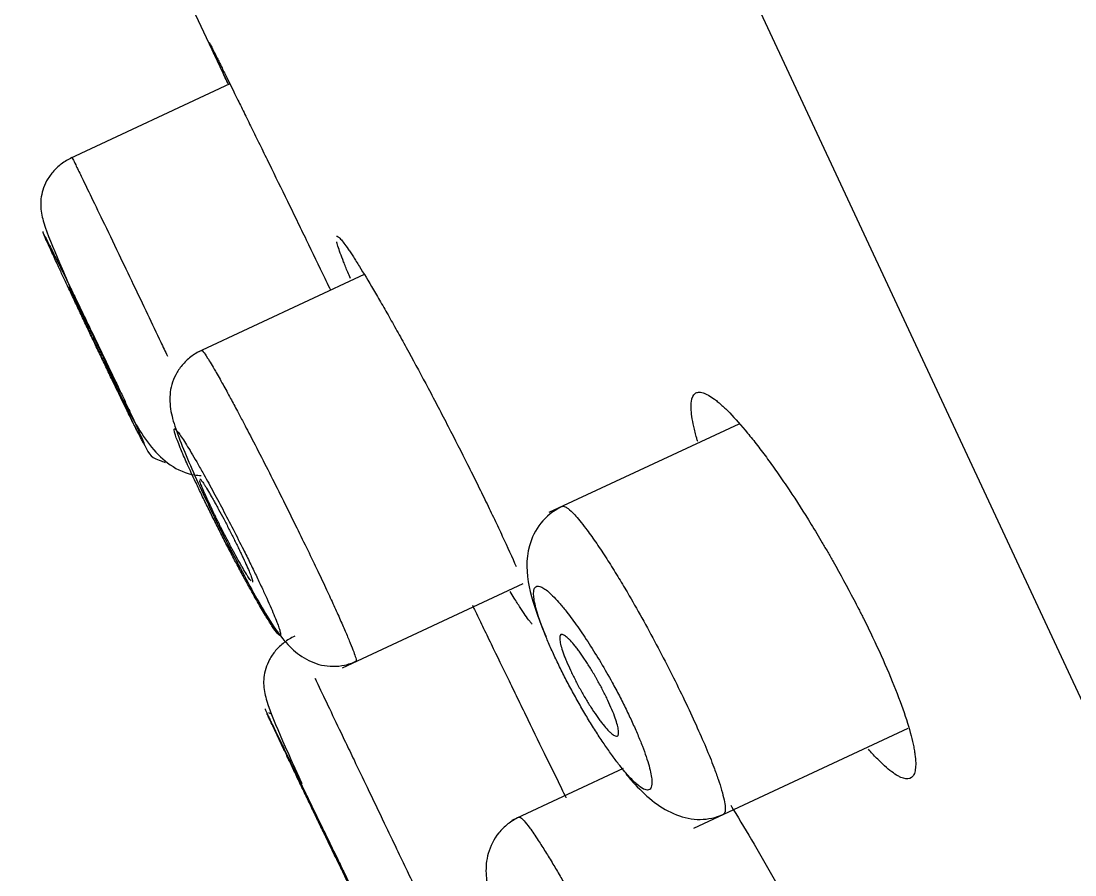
# Model space of a CAD drawing. Header units: millimetres. Extents: x 6110 to 6704, y -2661 to -1821.
# Drawn here: x 6576.689 to 6578.965, y -2173.498 to -2171.653 of the extents above; entities that cross this region are included whole.
import ezdxf

# ---------------------------------------------------------------- set-up
doc = ezdxf.new("R2010")
doc.units = ezdxf.units.MM
doc.header["$LTSCALE"] = 0.1
doc.linetypes.add('HIDDEN2', pattern=[4.7625, 3.175, -1.5875])
doc.layers.add('1', color=4, linetype='HIDDEN2', lineweight=13)
doc.layers.add('DIM', color=3, linetype='Continuous', lineweight=9)

msp = doc.modelspace()

# ---------------------------------------------------------------- hatches: boundary and pattern name
at = {"layer": 'DIM'}
h = msp.add_hatch(dxfattribs=at)
h.set_pattern_fill('ANSI31', color=2)
edge = h.paths.add_edge_path()
edge.add_line((6619.6172, -2595.9805), (6619.6172, -1962.2056))
edge.add_line((6634.6172, -1966.1101), (6619.6172, -1966.1101))
edge.add_line((6634.6172, -2610.9805), (6634.6172, -1966.1101))
edge.add_line((6634.6172, -2610.9805), (6184.4567, -2610.9805))
edge.add_line((6619.6172, -2595.9805), (6184.4567, -2595.9805))
edge.add_line((6184.4567, -2610.9805), (6184.4567, -2595.9805))

# ---------------------------------------------------------------- linework, layer by layer
at = {"layer": '1', "color": 7, "linetype": 'Continuous', "lineweight": -3}
for p, q in [((6571.4142, -2156.8976), (6582.345, -2180.3388)), ((6577.1362, -2171.7903), (6576.8649, -2171.2084)), ((6577.1397, -2171.7889), (6576.7947, -2171.9498)), ((6576.7947, -2171.9498), (6576.7943, -2171.95)), ((6577.4295, -2172.2006), (6577.0689, -2172.3687)), ((6578.2389, -2172.5235), (6577.8281, -2172.715)), ((6577.3825, -2173.0501), (6577.773, -2172.8679)), ((6577.2291, -2173.1502), (6577.2234, -2173.1472)), ((6578.1416, -2173.3964), (6578.6045, -2173.1805)), ((6577.9893, -2173.2677), (6577.7485, -2173.38))]:
    msp.add_line(p, q, dxfattribs=at)
for points, knots in [([(6577.0948, -2171.6995), (6577.0949, -2171.6995), (6577.0953, -2171.7001), (6577.0963, -2171.7021), (6577.0968, -2171.7029), (6577.0979, -2171.705), (6577.0985, -2171.7062), (6577.1019, -2171.7129), (6577.1059, -2171.7209), (6577.1126, -2171.7342), (6577.114, -2171.737), (6577.117, -2171.743), (6577.1185, -2171.7461), (6577.1234, -2171.756), (6577.127, -2171.7632), (6577.1384, -2171.7863), (6577.1471, -2171.8039), (6577.1593, -2171.8287), (6577.1618, -2171.8338), (6577.1669, -2171.8441), (6577.1695, -2171.8494), (6577.1774, -2171.8656), (6577.1884, -2171.8879), (6577.2001, -2171.9117), (6577.2092, -2171.9302), (6577.2122, -2171.9365), (6577.2185, -2171.9492), (6577.2216, -2171.9556), (6577.2374, -2171.988), (6577.2504, -2172.0146), (6577.2704, -2172.0556), (6577.2772, -2172.0694), (6577.2908, -2172.0975), (6577.2976, -2172.1115), (6577.3179, -2172.1534), (6577.3313, -2172.1811), (6577.3479, -2172.2155), (6577.3512, -2172.2224), (6577.3554, -2172.2311), (6577.3563, -2172.2329), (6577.3572, -2172.2347)], [0, 0, 0, 0, 0.052803, 0.052803, 0.079661, 0.079661, 0.10652, 0.10652, 0.213955, 0.213955, 0.240813, 0.240813, 0.267672, 0.267672, 0.321389, 0.321389, 0.428824, 0.428824, 0.455682, 0.455682, 0.482541, 0.482541, 0.536258, 0.589976, 0.589976, 0.616834, 0.616834, 0.643693, 0.643693, 0.751128, 0.751128, 0.804845, 0.804845, 0.858562, 0.858562, 0.965997, 0.965997, 0.992855, 0.992855, 1, 1, 1, 1]), ([(6577.1346, -2171.7865), (6577.1324, -2171.7817), (6577.1302, -2171.777), (6577.1263, -2171.7686), (6577.1245, -2171.7648), (6577.1211, -2171.7575), (6577.1195, -2171.754), (6577.1149, -2171.744), (6577.1093, -2171.732), (6577.1049, -2171.7225), (6577.1021, -2171.7163), (6577.1013, -2171.7144), (6577.1, -2171.7116), (6577.0995, -2171.7106), (6577.0991, -2171.7097)], [0, 0, 0, 0, 0.130457, 0.130457, 0.24469, 0.24469, 0.358923, 0.358923, 0.58739, 0.815856, 0.815856, 0.930089, 0.930089, 1, 1, 1, 1]), ([(6576.7983, -2171.9481), (6576.79, -2171.9521), (6576.7749, -2171.9611), (6576.7562, -2171.9789), (6576.7429, -2171.9985), (6576.7319, -2172.0252), (6576.7294, -2172.0576), (6576.74, -2172.1008), (6576.7631, -2172.1559), (6576.7919, -2172.2221), (6576.8064, -2172.254), (6576.8122, -2172.2667)], [0, 0, 0, 0, 0.058123, 0.115639, 0.172587, 0.229455, 0.346526, 0.477405, 0.764016, 0.909072, 1, 1, 1, 1]), ([(6576.7983, -2171.9481), (6576.7984, -2171.9481), (6576.7998, -2171.9505), (6576.8061, -2171.963), (6576.8182, -2171.9876), (6576.8374, -2172.0272), (6576.8645, -2172.0835), (6576.8967, -2172.1505), (6576.9301, -2172.2202), (6576.9609, -2172.2849), (6576.9857, -2172.337), (6576.9999, -2172.3668), (6577.0046, -2172.3767)], [0, 0, 0, 0, 0.078387, 0.168111, 0.269077, 0.381274, 0.504691, 0.639313, 0.749253, 0.853011, 0.950585, 1, 1, 1, 1]), ([(6576.7354, -2172.108), (6576.7353, -2172.1081), (6576.7355, -2172.1096), (6576.7395, -2172.119), (6576.7496, -2172.1408), (6576.7531, -2172.1484)], [0, 0, 0, 0, 0.164221, 0.750356, 1, 1, 1, 1]), ([(6576.9249, -2172.4999), (6576.9216, -2172.4929), (6576.9146, -2172.478), (6576.903, -2172.4533), (6576.8882, -2172.4222), (6576.8701, -2172.3843), (6576.8488, -2172.3399), (6576.8274, -2172.2957), (6576.809, -2172.2578), (6576.7939, -2172.2269), (6576.782, -2172.2024), (6576.7711, -2172.1803), (6576.7615, -2172.1608), (6576.7534, -2172.1444), (6576.7469, -2172.1315), (6576.7421, -2172.1219), (6576.7391, -2172.1162), (6576.7379, -2172.1144), (6576.7385, -2172.1163), (6576.7411, -2172.1221), (6576.7461, -2172.1333), (6576.7547, -2172.152), (6576.7665, -2172.1774), (6576.7787, -2172.2034), (6576.7903, -2172.2282), (6576.8029, -2172.255), (6576.8162, -2172.2831), (6576.8299, -2172.3122), (6576.844, -2172.3418), (6576.8581, -2172.3714), (6576.872, -2172.4005), (6576.8876, -2172.4331), (6576.9045, -2172.4681), (6576.9212, -2172.5022), (6576.9352, -2172.5305), (6576.9446, -2172.5489), (6576.9503, -2172.5599), (6576.9535, -2172.5656), (6576.9548, -2172.5674), (6576.9543, -2172.5654), (6576.952, -2172.5595), (6576.9477, -2172.5498), (6576.9418, -2172.5366), (6576.9342, -2172.52), (6576.9282, -2172.5069), (6576.9249, -2172.4999)], [0, 0, 0, 0, 0.020904, 0.041628, 0.062485, 0.093782, 0.124936, 0.156272, 0.1874, 0.208413, 0.229134, 0.249921, 0.27092, 0.291637, 0.312432, 0.333397, 0.354103, 0.374921, 0.395873, 0.416567, 0.437403, 0.468728, 0.499972, 0.520876, 0.541608, 0.562598, 0.583427, 0.604121, 0.625081, 0.645891, 0.666597, 0.687569, 0.718675, 0.750024, 0.781123, 0.812489, 0.833288, 0.854012, 0.875009, 0.895829, 0.916556, 0.937516, 0.958369, 0.979093, 1, 1, 1, 1]), ([(6577.3701, -2172.118), (6577.3708, -2172.1177), (6577.3719, -2172.118), (6577.374, -2172.1195), (6577.3748, -2172.1201), (6577.3766, -2172.1218), (6577.3776, -2172.1228), (6577.3828, -2172.1287), (6577.3884, -2172.136), (6577.3969, -2172.1483), (6577.3987, -2172.151), (6577.4024, -2172.1566), (6577.4044, -2172.1596), (6577.4104, -2172.1689), (6577.4147, -2172.1757), (6577.4284, -2172.1977), (6577.4386, -2172.2145), (6577.4527, -2172.2384), (6577.4555, -2172.2433), (6577.4614, -2172.2533), (6577.4643, -2172.2585), (6577.4733, -2172.2741), (6577.4856, -2172.2957), (6577.4986, -2172.3189), (6577.5086, -2172.3369), (6577.512, -2172.343), (6577.5188, -2172.3554), (6577.5223, -2172.3617), (6577.5396, -2172.3934), (6577.5536, -2172.4194), (6577.575, -2172.4598), (6577.5822, -2172.4734), (6577.5967, -2172.5011), (6577.6039, -2172.5149), (6577.6253, -2172.5563), (6577.6393, -2172.5838), (6577.6564, -2172.618), (6577.6599, -2172.6248), (6577.6666, -2172.6385), (6577.67, -2172.6452), (6577.6799, -2172.6653), (6577.6928, -2172.6915), (6577.7049, -2172.7168), (6577.7138, -2172.7354), (6577.7167, -2172.7415), (6577.7224, -2172.7537), (6577.7252, -2172.7597), (6577.739, -2172.7893), (6577.7491, -2172.8113), (6577.758, -2172.8316)], [0, 0, 0, 0, 0.040983, 0.040983, 0.061831, 0.061831, 0.082679, 0.082679, 0.166072, 0.166072, 0.18692, 0.18692, 0.207768, 0.207768, 0.249465, 0.249465, 0.332858, 0.332858, 0.353706, 0.353706, 0.374554, 0.374554, 0.41625, 0.457947, 0.457947, 0.478795, 0.478795, 0.499643, 0.499643, 0.583036, 0.583036, 0.624732, 0.624732, 0.666429, 0.666429, 0.749822, 0.749822, 0.77067, 0.77067, 0.791518, 0.791518, 0.833214, 0.874911, 0.874911, 0.895759, 0.895759, 0.916607, 0.916607, 1, 1, 1, 1]), ([(6577.4002, -2172.2095), (6577.3981, -2172.2047), (6577.3961, -2172.1999), (6577.3926, -2172.1914), (6577.3909, -2172.1875), (6577.3879, -2172.18), (6577.3865, -2172.1764), (6577.3824, -2172.1661), (6577.3777, -2172.1537), (6577.3743, -2172.1437), (6577.3722, -2172.1372), (6577.3716, -2172.1352), (6577.3708, -2172.1322), (6577.3705, -2172.1312), (6577.3703, -2172.1302)], [0, 0, 0, 0, 0.130097, 0.130097, 0.244619, 0.244619, 0.359141, 0.359141, 0.588186, 0.817231, 0.817231, 0.931753, 0.931753, 1, 1, 1, 1]), ([(6576.7915, -2172.2271), (6576.7916, -2172.2271), (6576.7917, -2172.2273), (6576.792, -2172.2278), (6576.7921, -2172.228), (6576.7924, -2172.2285), (6576.7926, -2172.2288), (6576.7935, -2172.2306), (6576.7946, -2172.2327), (6576.7967, -2172.2369), (6576.7975, -2172.2384), (6576.7992, -2172.2419), (6576.8002, -2172.2438), (6576.8032, -2172.2499), (6576.8055, -2172.2545), (6576.8093, -2172.2623), (6576.8107, -2172.2651), (6576.8134, -2172.2707), (6576.8163, -2172.2766), (6576.8194, -2172.2829), (6576.8225, -2172.2894), (6576.8242, -2172.2928), (6576.8291, -2172.303), (6576.8325, -2172.31), (6576.8377, -2172.3208), (6576.8395, -2172.3245), (6576.8431, -2172.3319), (6576.8448, -2172.3356), (6576.8501, -2172.3466), (6576.8536, -2172.3539), (6576.8588, -2172.3648), (6576.8606, -2172.3684), (6576.864, -2172.3755), (6576.8673, -2172.3824), (6576.8704, -2172.3891), (6576.8735, -2172.3956), (6576.875, -2172.3988), (6576.8794, -2172.4081), (6576.8821, -2172.4139), (6576.8846, -2172.4192)], [0, 0, 0, 0, 0.04115, 0.04115, 0.061994, 0.061994, 0.082839, 0.082839, 0.166217, 0.166217, 0.207906, 0.207906, 0.249595, 0.249595, 0.332974, 0.332974, 0.374663, 0.374663, 0.416352, 0.458041, 0.458041, 0.49973, 0.49973, 0.583109, 0.583109, 0.624798, 0.624798, 0.666487, 0.666487, 0.749865, 0.749865, 0.791554, 0.791554, 0.833243, 0.874933, 0.874933, 0.916622, 0.916622, 1, 1, 1, 1]), ([(6576.8978, -2172.4499), (6576.8975, -2172.4493), (6576.8972, -2172.4487), (6576.8962, -2172.4469), (6576.895, -2172.4444), (6576.8934, -2172.4413), (6576.8921, -2172.4388), (6576.8916, -2172.4378), (6576.8907, -2172.436), (6576.8902, -2172.435), (6576.8876, -2172.4299), (6576.8853, -2172.4252), (6576.8815, -2172.4175), (6576.8802, -2172.4147), (6576.8774, -2172.409), (6576.876, -2172.406), (6576.8715, -2172.3969), (6576.8684, -2172.3904), (6576.8634, -2172.3802), (6576.8617, -2172.3767), (6576.8583, -2172.3696), (6576.8566, -2172.366), (6576.8514, -2172.3552), (6576.8479, -2172.3479), (6576.8426, -2172.3367), (6576.8408, -2172.333), (6576.8373, -2172.3257), (6576.8339, -2172.3184), (6576.8305, -2172.3113), (6576.8271, -2172.3042), (6576.8255, -2172.3006), (6576.8206, -2172.2904), (6576.8176, -2172.2839), (6576.8132, -2172.2746), (6576.8118, -2172.2716), (6576.8091, -2172.2659), (6576.8078, -2172.2631), (6576.8042, -2172.2553), (6576.802, -2172.2506), (6576.7991, -2172.2444), (6576.7982, -2172.2424), (6576.7966, -2172.2389), (6576.7952, -2172.2357), (6576.7941, -2172.2332), (6576.7932, -2172.2313), (6576.7928, -2172.2305), (6576.7926, -2172.2298)], [0, 0, 0, 0, 0.025059, 0.025059, 0.061429, 0.097799, 0.097799, 0.115984, 0.115984, 0.134169, 0.134169, 0.20691, 0.20691, 0.24328, 0.24328, 0.27965, 0.27965, 0.352391, 0.352391, 0.388761, 0.388761, 0.425131, 0.425131, 0.497872, 0.497872, 0.534242, 0.534242, 0.570612, 0.606982, 0.606982, 0.643353, 0.643353, 0.716093, 0.716093, 0.752463, 0.752463, 0.788834, 0.788834, 0.861574, 0.861574, 0.897944, 0.897944, 0.934315, 0.970685, 0.970685, 1, 1, 1, 1]), ([(6577.0784, -2172.3645), (6577.0699, -2172.3686), (6577.0543, -2172.3779), (6577.0352, -2172.3964), (6577.0216, -2172.417), (6577.0103, -2172.446), (6577.0084, -2172.4825), (6577.0181, -2172.523), (6577.0356, -2172.5692), (6577.0601, -2172.6271), (6577.0798, -2172.6707), (6577.0913, -2172.6943), (6577.0923, -2172.6962)], [0, 0, 0, 0, 0.059553, 0.120329, 0.182076, 0.244971, 0.376274, 0.521336, 0.677835, 0.832947, 0.986573, 1, 1, 1, 1]), ([(6577.0784, -2172.3644), (6577.079, -2172.3641), (6577.0818, -2172.3664), (6577.0911, -2172.3799), (6577.1059, -2172.4047), (6577.1234, -2172.4359), (6577.1397, -2172.4657), (6577.1545, -2172.4933), (6577.1668, -2172.5166), (6577.1828, -2172.547), (6577.2039, -2172.5877), (6577.2313, -2172.6416), (6577.2581, -2172.6952), (6577.2838, -2172.747), (6577.3076, -2172.796), (6577.3293, -2172.8411), (6577.3423, -2172.8687), (6577.3484, -2172.8817)], [0, 0, 0, 0, 0.068862, 0.152318, 0.248211, 0.319891, 0.380817, 0.430981, 0.470376, 0.498996, 0.578222, 0.654893, 0.729013, 0.800581, 0.8696, 0.936073, 1, 1, 1, 1]), ([(6576.8846, -2172.4192), (6576.887, -2172.4245), (6576.8892, -2172.4292), (6576.892, -2172.4353), (6576.8929, -2172.4372), (6576.8945, -2172.4408), (6576.8952, -2172.4424), (6576.8971, -2172.4467), (6576.8981, -2172.4488), (6576.899, -2172.4511), (6576.8992, -2172.4516), (6576.8995, -2172.4524), (6576.8995, -2172.4526), (6576.8995, -2172.4526)], [0, 0, 0, 0, 0.250173, 0.250173, 0.375259, 0.375259, 0.500346, 0.500346, 0.750519, 0.750519, 0.875605, 0.875605, 1, 1, 1, 1]), ([(6576.8946, -2172.4429), (6576.9085, -2172.4722), (6576.9402, -2172.5359), (6576.9938, -2172.6084), (6577.0494, -2172.6326), (6577.0727, -2172.6346), (6577.0772, -2172.6346)], [0, 0, 0, 0, 0.308053, 0.718561, 0.945194, 1, 1, 1, 1]), ([(6578.15, -2172.5613), (6578.1493, -2172.5589), (6578.1486, -2172.5565), (6578.1467, -2172.5497), (6578.1455, -2172.5454), (6578.1433, -2172.537), (6578.1424, -2172.5329), (6578.1398, -2172.5212), (6578.1371, -2172.5068), (6578.1359, -2172.4947), (6578.1356, -2172.4866), (6578.1356, -2172.484), (6578.1358, -2172.4792), (6578.136, -2172.4769), (6578.1375, -2172.4664), (6578.1402, -2172.4607), (6578.1465, -2172.456), (6578.1489, -2172.4551), (6578.1532, -2172.4547), (6578.1547, -2172.4547), (6578.158, -2172.4551), (6578.1597, -2172.4555), (6578.1685, -2172.4582), (6578.1769, -2172.4629), (6578.189, -2172.472), (6578.1915, -2172.474), (6578.1967, -2172.4783), (6578.1994, -2172.4807), (6578.2075, -2172.4881), (6578.2133, -2172.4936), (6578.2311, -2172.5118), (6578.2439, -2172.5263), (6578.2612, -2172.5472), (6578.2647, -2172.5516), (6578.2718, -2172.5605), (6578.2754, -2172.5651), (6578.2862, -2172.5791), (6578.301, -2172.5987), (6578.3162, -2172.62), (6578.3278, -2172.6367), (6578.3317, -2172.6423), (6578.3396, -2172.6539), (6578.3436, -2172.6598), (6578.3634, -2172.6896), (6578.3793, -2172.7144), (6578.4031, -2172.7532), (6578.411, -2172.7664), (6578.4229, -2172.7866), (6578.4269, -2172.7934), (6578.4348, -2172.807), (6578.4387, -2172.8138), (6578.4579, -2172.8478), (6578.4728, -2172.8752), (6578.4908, -2172.9095), (6578.4943, -2172.9164), (6578.4996, -2172.9267), (6578.5014, -2172.9302), (6578.5048, -2172.937), (6578.5134, -2172.9541), (6578.5216, -2172.9709), (6578.5405, -2173.0106), (6578.552, -2173.0362), (6578.5731, -2173.0859), (6578.5823, -2173.1092), (6578.5902, -2173.131)], [0, 0, 0, 0, 0.00869, 0.00869, 0.025212, 0.025212, 0.041734, 0.041734, 0.074778, 0.107821, 0.107821, 0.124343, 0.124343, 0.140865, 0.140865, 0.206952, 0.206952, 0.239996, 0.239996, 0.256518, 0.256518, 0.27304, 0.27304, 0.339127, 0.339127, 0.355649, 0.355649, 0.372171, 0.372171, 0.405214, 0.405214, 0.471302, 0.471302, 0.487823, 0.487823, 0.504345, 0.504345, 0.537389, 0.570433, 0.570433, 0.586954, 0.586954, 0.603476, 0.603476, 0.669563, 0.669563, 0.702607, 0.702607, 0.719129, 0.719129, 0.735651, 0.735651, 0.801738, 0.801738, 0.81826, 0.81826, 0.826521, 0.826521, 0.834782, 0.867825, 0.867825, 0.933913, 0.933913, 1, 1, 1, 1]), ([(6576.953, -2172.5647), (6576.9523, -2172.5634), (6576.9502, -2172.5596), (6576.9453, -2172.5503), (6576.9386, -2172.5373), (6576.9304, -2172.5208), (6576.924, -2172.5079), (6576.9206, -2172.5009)], [0, 0, 0, 0, 0.189593, 0.392542, 0.596634, 0.797954, 1, 1, 1, 1]), ([(6577.2082, -2172.8761), (6577.2043, -2172.8678), (6577.1962, -2172.8507), (6577.183, -2172.8233), (6577.1665, -2172.7901), (6577.1467, -2172.751), (6577.1239, -2172.7073), (6577.1016, -2172.6656), (6577.0828, -2172.6317), (6577.0678, -2172.6052), (6577.056, -2172.5851), (6577.0456, -2172.568), (6577.0367, -2172.554), (6577.0295, -2172.5436), (6577.0241, -2172.5368), (6577.0205, -2172.5336), (6577.0189, -2172.5343), (6577.0193, -2172.5389), (6577.0216, -2172.5471), (6577.0258, -2172.5589), (6577.033, -2172.5768), (6577.044, -2172.6024), (6577.0582, -2172.6335), (6577.0724, -2172.6635), (6577.0857, -2172.6909), (6577.0997, -2172.7195), (6577.1143, -2172.7487), (6577.1293, -2172.778), (6577.1443, -2172.8069), (6577.1591, -2172.835), (6577.1735, -2172.8617), (6577.1895, -2172.8907), (6577.2064, -2172.9204), (6577.2225, -2172.9472), (6577.2353, -2172.967), (6577.2433, -2172.9773), (6577.2475, -2172.9809), (6577.2492, -2172.9801), (6577.2489, -2172.9755), (6577.2467, -2172.9672), (6577.2426, -2172.9553), (6577.2365, -2172.9399), (6577.2288, -2172.9215), (6577.2193, -2172.9002), (6577.2121, -2172.8844), (6577.2082, -2172.8761)], [0, 0, 0, 0, 0.020904, 0.041622, 0.062484, 0.093768, 0.124932, 0.15624, 0.187393, 0.208364, 0.229085, 0.249912, 0.270865, 0.291583, 0.312424, 0.333353, 0.354061, 0.374916, 0.395851, 0.416549, 0.437397, 0.46872, 0.499964, 0.520865, 0.541604, 0.562591, 0.583426, 0.604123, 0.625073, 0.645911, 0.666617, 0.687557, 0.718716, 0.750009, 0.781161, 0.812473, 0.833304, 0.854027, 0.874995, 0.895831, 0.916555, 0.937507, 0.958368, 0.979089, 1, 1, 1, 1]), ([(6576.9505, -2172.5595), (6576.9508, -2172.5603), (6576.964, -2172.5862), (6576.9655, -2172.5944), (6576.9929, -2172.6039), (6576.9989, -2172.6062), (6576.9999, -2172.6066)], [0, 0, 0, 0, 0.025097, 0.879538, 0.982267, 1, 1, 1, 1]), ([(6577.0743, -2172.6421), (6577.0745, -2172.642), (6577.0748, -2172.6421), (6577.0754, -2172.6425), (6577.0756, -2172.6427), (6577.0761, -2172.6431), (6577.0763, -2172.6434), (6577.0777, -2172.6449), (6577.0792, -2172.6468), (6577.0819, -2172.6508), (6577.0829, -2172.6522), (6577.085, -2172.6555), (6577.0861, -2172.6573), (6577.0897, -2172.6631), (6577.0924, -2172.6676), (6577.0968, -2172.6751), (6577.0983, -2172.6778), (6577.1015, -2172.6833), (6577.1047, -2172.689), (6577.1081, -2172.6951), (6577.1116, -2172.7014), (6577.1134, -2172.7047), (6577.1188, -2172.7147), (6577.1225, -2172.7216), (6577.1281, -2172.7322), (6577.13, -2172.7358), (6577.1338, -2172.7431), (6577.1357, -2172.7468), (6577.1412, -2172.7577), (6577.1449, -2172.7649), (6577.1503, -2172.7757), (6577.1521, -2172.7794), (6577.1556, -2172.7864), (6577.1589, -2172.7933), (6577.1621, -2172.8), (6577.1652, -2172.8065), (6577.1667, -2172.8097), (6577.1711, -2172.819), (6577.1737, -2172.8248), (6577.1761, -2172.8301)], [0, 0, 0, 0, 0.041491, 0.041491, 0.062328, 0.062328, 0.083165, 0.083165, 0.166514, 0.166514, 0.208188, 0.208188, 0.249862, 0.249862, 0.333211, 0.333211, 0.374885, 0.374885, 0.416559, 0.458234, 0.458234, 0.499908, 0.499908, 0.583257, 0.583257, 0.624931, 0.624931, 0.666605, 0.666605, 0.749954, 0.749954, 0.791628, 0.791628, 0.833303, 0.874977, 0.874977, 0.916651, 0.916651, 1, 1, 1, 1]), ([(6577.1854, -2172.8626), (6577.185, -2172.8621), (6577.1845, -2172.8615), (6577.1832, -2172.8598), (6577.1816, -2172.8576), (6577.1796, -2172.8546), (6577.178, -2172.8522), (6577.1775, -2172.8513), (6577.1764, -2172.8495), (6577.1758, -2172.8486), (6577.1727, -2172.8437), (6577.1701, -2172.8392), (6577.1657, -2172.8318), (6577.1642, -2172.8291), (6577.161, -2172.8236), (6577.1594, -2172.8207), (6577.1544, -2172.8118), (6577.151, -2172.8055), (6577.1456, -2172.7955), (6577.1437, -2172.792), (6577.14, -2172.7851), (6577.1382, -2172.7816), (6577.1326, -2172.7709), (6577.1289, -2172.7637), (6577.1232, -2172.7527), (6577.1214, -2172.749), (6577.1177, -2172.7418), (6577.1141, -2172.7346), (6577.1106, -2172.7274), (6577.1071, -2172.7204), (6577.1054, -2172.7169), (6577.1005, -2172.7066), (6577.0974, -2172.7001), (6577.0931, -2172.6909), (6577.0917, -2172.6879), (6577.0891, -2172.6821), (6577.0878, -2172.6793), (6577.0843, -2172.6714), (6577.0822, -2172.6667), (6577.0796, -2172.6603), (6577.0788, -2172.6583), (6577.0774, -2172.6547), (6577.0762, -2172.6515), (6577.0753, -2172.6489), (6577.0747, -2172.6468), (6577.0745, -2172.646), (6577.0743, -2172.6453)], [0, 0, 0, 0, 0.025596, 0.025596, 0.061959, 0.098323, 0.098323, 0.116505, 0.116505, 0.134687, 0.134687, 0.207414, 0.207414, 0.243778, 0.243778, 0.280141, 0.280141, 0.352869, 0.352869, 0.389232, 0.389232, 0.425596, 0.425596, 0.498323, 0.498323, 0.534687, 0.534687, 0.57105, 0.607414, 0.607414, 0.643778, 0.643778, 0.716505, 0.716505, 0.752869, 0.752869, 0.789232, 0.789232, 0.861959, 0.861959, 0.898323, 0.898323, 0.934687, 0.97105, 0.97105, 1, 1, 1, 1]), ([(6577.0923, -2172.6962), (6577.1017, -2172.716), (6577.1219, -2172.7574), (6577.1544, -2172.8211), (6577.1979, -2172.9015), (6577.2406, -2172.9771), (6577.2968, -2173.035), (6577.3532, -2173.0487), (6577.3872, -2173.0453), (6577.4037, -2173.0398), (6577.4118, -2173.0361)], [0, 0, 0, 0, 0.110026, 0.231758, 0.354595, 0.591833, 0.80026, 0.901793, 0.951673, 1, 1, 1, 1]), ([(6577.8567, -2172.7017), (6577.838, -2172.7113), (6577.8083, -2172.7342), (6577.7773, -2172.799), (6577.782, -2172.8758), (6577.8033, -2172.9365), (6577.8193, -2172.9751), (6577.8224, -2172.9824)], [0, 0, 0, 0, 0.179437, 0.349841, 0.643903, 0.934412, 1, 1, 1, 1]), ([(6577.8567, -2172.7017), (6577.8571, -2172.7015), (6577.8587, -2172.701), (6577.8625, -2172.7014), (6577.8705, -2172.7058), (6577.8849, -2172.7195), (6577.9023, -2172.7408), (6577.9183, -2172.7626), (6577.9289, -2172.7777), (6577.9397, -2172.7936), (6577.9505, -2172.8101), (6577.9613, -2172.8269), (6577.9718, -2172.8439), (6577.9822, -2172.8608), (6577.9923, -2172.8776), (6578.0092, -2172.9063), (6578.0334, -2172.949), (6578.0645, -2173.0066), (6578.0943, -2173.0644), (6578.122, -2173.1207), (6578.1468, -2173.1739), (6578.1681, -2173.2226), (6578.1797, -2173.2514), (6578.1847, -2173.2646)], [0, 0, 0, 0, 0.01309, 0.044739, 0.094775, 0.163174, 0.249902, 0.282354, 0.31364, 0.34376, 0.372714, 0.400503, 0.427127, 0.452585, 0.47688, 0.50001, 0.573834, 0.646814, 0.718978, 0.790351, 0.86096, 0.930833, 1, 1, 1, 1]), ([(6577.1761, -2172.8301), (6577.1785, -2172.8355), (6577.1805, -2172.8402), (6577.1831, -2172.8465), (6577.1839, -2172.8485), (6577.1852, -2172.8521), (6577.1859, -2172.8537), (6577.1874, -2172.8582), (6577.1881, -2172.8605), (6577.1886, -2172.8629), (6577.1886, -2172.8635), (6577.1886, -2172.8644), (6577.1885, -2172.8647), (6577.1883, -2172.8648)], [0, 0, 0, 0, 0.250576, 0.250576, 0.375864, 0.375864, 0.501152, 0.501152, 0.751728, 0.751728, 0.877016, 0.877016, 1, 1, 1, 1]), ([(6577.3484, -2172.8817), (6577.3538, -2172.8934), (6577.3643, -2172.9161), (6577.3783, -2172.9472), (6577.3904, -2172.9748), (6577.4002, -2172.9982), (6577.4075, -2173.0167), (6577.4113, -2173.0281), (6577.4127, -2173.0345), (6577.4124, -2173.0361), (6577.4119, -2173.0363), (6577.4119, -2173.0364)], [0, 0, 0, 0, 0.12564, 0.254012, 0.38512, 0.518968, 0.655558, 0.794895, 0.885784, 0.993336, 1, 1, 1, 1]), ([(6577.7926, -2172.956), (6577.7921, -2172.9554), (6577.7916, -2172.9548), (6577.7898, -2172.9527), (6577.7885, -2172.9511), (6577.7842, -2172.9456), (6577.7779, -2172.937), (6577.7705, -2172.9259), (6577.7644, -2172.9167), (6577.7623, -2172.9134), (6577.758, -2172.9066), (6577.7557, -2172.9031), (6577.7507, -2172.8949), (6577.7478, -2172.8903), (6577.7449, -2172.8855)], [0, 0, 0, 0, 0.047662, 0.047662, 0.163886, 0.163886, 0.396334, 0.628782, 0.628782, 0.745006, 0.745006, 0.86123, 0.86123, 1, 1, 1, 1]), ([(6578.0387, -2173.242), (6578.0363, -2173.2348), (6578.0308, -2173.2197), (6578.0206, -2173.1946), (6578.0088, -2173.1678), (6577.9955, -2173.1398), (6577.9809, -2173.1109), (6577.9627, -2173.077), (6577.9408, -2173.0386), (6577.9155, -2172.9978), (6577.8906, -2172.9607), (6577.8696, -2172.9324), (6577.8528, -2172.9117), (6577.8395, -2172.897), (6577.8277, -2172.8858), (6577.8174, -2172.8779), (6577.809, -2172.8737), (6577.8025, -2172.8732), (6577.7979, -2172.8764), (6577.7956, -2172.8833), (6577.7954, -2172.8939), (6577.7974, -2172.9078), (6577.8016, -2172.925), (6577.8079, -2172.9452), (6577.8161, -2172.9679), (6577.8263, -2172.993), (6577.8382, -2173.0198), (6577.8515, -2173.0478), (6577.8661, -2173.0767), (6577.8816, -2173.1058), (6577.8978, -2173.1347), (6577.9144, -2173.1628), (6577.9312, -2173.1896), (6577.9477, -2173.2148), (6577.9639, -2173.2379), (6577.9818, -2173.2618), (6578.0008, -2173.2846), (6578.0191, -2173.3028), (6578.0339, -2173.3134), (6578.0444, -2173.3154), (6578.0505, -2173.3092), (6578.0516, -2173.2962), (6578.0494, -2173.28), (6578.0453, -2173.2627), (6578.0411, -2173.2492), (6578.0387, -2173.242)], [0, 0, 0, 0, 0.020935, 0.041673, 0.062574, 0.083472, 0.104181, 0.125059, 0.156287, 0.187485, 0.218714, 0.249919, 0.270829, 0.291546, 0.312415, 0.333336, 0.354055, 0.374917, 0.395845, 0.416556, 0.437408, 0.458363, 0.479085, 0.499957, 0.520884, 0.541632, 0.562605, 0.583434, 0.60413, 0.625097, 0.645906, 0.666595, 0.68755, 0.708381, 0.72908, 0.750007, 0.781187, 0.812434, 0.843642, 0.874884, 0.906115, 0.937357, 0.958326, 0.979087, 1, 1, 1, 1]), ([(6577.6633, -2172.9149), (6577.6648, -2172.918), (6577.6719, -2172.9327), (6577.6793, -2172.948), (6577.6882, -2172.9666), (6577.6913, -2172.9728), (6577.6975, -2172.9856), (6577.7006, -2172.9921), (6577.7163, -2173.0245), (6577.7292, -2173.0512), (6577.7492, -2173.0922), (6577.7559, -2173.1061), (6577.7696, -2173.1342), (6577.7764, -2173.1482), (6577.7968, -2173.19), (6577.8103, -2173.2177), (6577.827, -2173.252), (6577.8304, -2173.2589), (6577.8371, -2173.2725), (6577.8404, -2173.2793), (6577.8502, -2173.2994), (6577.8575, -2173.3144), (6577.8646, -2173.329), (6577.8655, -2173.3309)], [0, 0, 0, 0, 0.026578, 0.122529, 0.122529, 0.170505, 0.170505, 0.21848, 0.21848, 0.410382, 0.410382, 0.506333, 0.506333, 0.602284, 0.602284, 0.794186, 0.794186, 0.842161, 0.842161, 0.890137, 0.890137, 0.986088, 1, 1, 1, 1]), ([(6577.9718, -2173.1586), (6577.9738, -2173.1642), (6577.9753, -2173.1692), (6577.9771, -2173.176), (6577.9776, -2173.1781), (6577.9784, -2173.1821), (6577.9787, -2173.1839), (6577.9793, -2173.1889), (6577.9793, -2173.1916), (6577.9787, -2173.1946), (6577.9783, -2173.1954), (6577.9775, -2173.1968), (6577.977, -2173.1973), (6577.9752, -2173.1982), (6577.9736, -2173.1982), (6577.9707, -2173.197), (6577.9696, -2173.1965), (6577.9673, -2173.195), (6577.9648, -2173.1932), (6577.9621, -2173.1908), (6577.9591, -2173.188), (6577.9576, -2173.1865), (6577.9528, -2173.1814), (6577.9494, -2173.1774), (6577.9439, -2173.1706), (6577.9421, -2173.1682), (6577.9382, -2173.1631), (6577.9363, -2173.1604), (6577.9303, -2173.152), (6577.9263, -2173.1461), (6577.9201, -2173.1366), (6577.918, -2173.1333), (6577.9138, -2173.1266), (6577.9117, -2173.1232), (6577.9055, -2173.1128), (6577.9014, -2173.1058), (6577.8963, -2173.0967), (6577.8953, -2173.0949), (6577.8933, -2173.0912), (6577.8904, -2173.0858), (6577.8857, -2173.0768), (6577.8821, -2173.0696), (6577.8786, -2173.0625), (6577.8769, -2173.059), (6577.872, -2173.0485), (6577.869, -2173.0419), (6577.865, -2173.0323), (6577.8638, -2173.0292), (6577.8614, -2173.0232), (6577.8603, -2173.0203), (6577.8574, -2173.012), (6577.8558, -2173.0069), (6577.854, -2173.0001), (6577.8535, -2172.998), (6577.8527, -2172.994), (6577.8521, -2172.9904), (6577.8519, -2172.9874), (6577.8519, -2172.9854), (6577.8519, -2172.9847), (6577.852, -2172.9836), (6577.8521, -2172.983), (6577.8526, -2172.9805), (6577.8534, -2172.9792), (6577.8552, -2172.9782), (6577.8559, -2172.9781), (6577.8575, -2172.9781), (6577.8584, -2172.9783), (6577.8613, -2172.9795), (6577.8636, -2172.9809), (6577.8675, -2172.9841), (6577.8689, -2172.9853), (6577.8719, -2172.9881), (6577.8734, -2172.9896), (6577.8782, -2172.9947), (6577.8816, -2172.9987), (6577.8871, -2173.0055), (6577.889, -2173.008), (6577.8928, -2173.013), (6577.8967, -2173.0183), (6577.9007, -2173.0241), (6577.9038, -2173.0285), (6577.9048, -2173.0301), (6577.9069, -2173.0332), (6577.9079, -2173.0348), (6577.9131, -2173.0427), (6577.9173, -2173.0494), (6577.9235, -2173.0597), (6577.9256, -2173.0632), (6577.9287, -2173.0685), (6577.9297, -2173.0703), (6577.9318, -2173.0739), (6577.9328, -2173.0757), (6577.9378, -2173.0847), (6577.9417, -2173.0919), (6577.9472, -2173.1028), (6577.9491, -2173.1064), (6577.9526, -2173.1135), (6577.9543, -2173.117), (6577.9591, -2173.1274), (6577.9621, -2173.1341), (6577.9675, -2173.1469), (6577.9698, -2173.153), (6577.9718, -2173.1586)], [0, 0, 0, 0, 0.03125, 0.03125, 0.046875, 0.046875, 0.0625, 0.0625, 0.09375, 0.09375, 0.109375, 0.109375, 0.125, 0.125, 0.15625, 0.15625, 0.171875, 0.171875, 0.1875, 0.203125, 0.203125, 0.21875, 0.21875, 0.25, 0.25, 0.265625, 0.265625, 0.28125, 0.28125, 0.3125, 0.3125, 0.328125, 0.328125, 0.34375, 0.34375, 0.375, 0.375, 0.382812, 0.382812, 0.390625, 0.40625, 0.421875, 0.421875, 0.4375, 0.4375, 0.46875, 0.46875, 0.484375, 0.484375, 0.5, 0.5, 0.53125, 0.53125, 0.546875, 0.546875, 0.5625, 0.578125, 0.578125, 0.585937, 0.585937, 0.59375, 0.59375, 0.625, 0.625, 0.640625, 0.640625, 0.65625, 0.65625, 0.6875, 0.6875, 0.703125, 0.703125, 0.71875, 0.71875, 0.75, 0.75, 0.765625, 0.765625, 0.78125, 0.796875, 0.796875, 0.804687, 0.804687, 0.8125, 0.8125, 0.84375, 0.84375, 0.859375, 0.859375, 0.867187, 0.867187, 0.875, 0.875, 0.90625, 0.90625, 0.921875, 0.921875, 0.9375, 0.9375, 0.96875, 0.96875, 1, 1, 1, 1]), ([(6577.2797, -2172.9819), (6577.2714, -2172.9858), (6577.2563, -2172.9949), (6577.2376, -2173.0127), (6577.2243, -2173.0322), (6577.2133, -2173.0588), (6577.2109, -2173.0911), (6577.2216, -2173.1337), (6577.2449, -2173.1884), (6577.2742, -2173.2549), (6577.289, -2173.2871), (6577.2951, -2173.3002)], [0, 0, 0, 0, 0.057867, 0.114945, 0.171359, 0.227677, 0.343849, 0.474345, 0.760959, 0.905991, 1, 1, 1, 1]), ([(6577.3231, -2173.0724), (6577.3243, -2173.0749), (6577.3329, -2173.0928), (6577.3507, -2173.1302), (6577.3727, -2173.1762), (6577.3919, -2173.2163), (6577.4106, -2173.2552), (6577.4388, -2173.3142), (6577.4701, -2173.3796), (6577.499, -2173.44), (6577.5218, -2173.4875), (6577.5406, -2173.5269), (6577.5513, -2173.5492), (6577.556, -2173.5592)], [0, 0, 0, 0, 0.019533, 0.142724, 0.2666, 0.305871, 0.380085, 0.489184, 0.633081, 0.739059, 0.835541, 0.922523, 1, 1, 1, 1]), ([(6577.2156, -2173.1388), (6577.2156, -2173.1388), (6577.2155, -2173.1393), (6577.2184, -2173.1465), (6577.2259, -2173.1627), (6577.2356, -2173.183), (6577.2365, -2173.185)], [0, 0, 0, 0, 0.02476, 0.440727, 0.946839, 1, 1, 1, 1]), ([(6578.5902, -2173.131), (6578.598, -2173.1528), (6578.6043, -2173.1725), (6578.6116, -2173.1991), (6578.6137, -2173.2075), (6578.6162, -2173.2193), (6578.617, -2173.2231), (6578.6183, -2173.2304), (6578.6188, -2173.2339), (6578.6211, -2173.2505), (6578.6213, -2173.2614), (6578.6197, -2173.2719), (6578.6193, -2173.2738), (6578.6183, -2173.2774), (6578.6176, -2173.279), (6578.6155, -2173.2834), (6578.6137, -2173.2857), (6578.6073, -2173.2904), (6578.6015, -2173.291), (6578.5926, -2173.2883), (6578.5907, -2173.2876), (6578.5868, -2173.2859), (6578.5847, -2173.2849), (6578.5784, -2173.2813), (6578.5693, -2173.2753), (6578.5591, -2173.2668), (6578.5509, -2173.2594), (6578.5482, -2173.2568), (6578.5424, -2173.2513), (6578.5395, -2173.2483), (6578.5308, -2173.2394), (6578.5249, -2173.233), (6578.5187, -2173.2261)], [0, 0, 0, 0, 0.133717, 0.133717, 0.200575, 0.200575, 0.234004, 0.234004, 0.267433, 0.267433, 0.40115, 0.40115, 0.434579, 0.434579, 0.468009, 0.468009, 0.534867, 0.534867, 0.668584, 0.668584, 0.702013, 0.702013, 0.735442, 0.735442, 0.8023, 0.869159, 0.869159, 0.902588, 0.902588, 0.936017, 0.936017, 1, 1, 1, 1]), ([(6577.4064, -2173.5341), (6577.403, -2173.5271), (6577.3959, -2173.5123), (6577.3839, -2173.4876), (6577.3689, -2173.4566), (6577.3506, -2173.4188), (6577.329, -2173.3745), (6577.3076, -2173.3303), (6577.2893, -2173.2924), (6577.2743, -2173.2615), (6577.2624, -2173.2369), (6577.2516, -2173.2147), (6577.2422, -2173.1951), (6577.2342, -2173.1787), (6577.2279, -2173.1656), (6577.2232, -2173.156), (6577.2203, -2173.1502), (6577.2193, -2173.1483), (6577.2201, -2173.1502), (6577.2228, -2173.156), (6577.2274, -2173.1656), (6577.2335, -2173.1787), (6577.2414, -2173.1953), (6577.2507, -2173.215), (6577.2613, -2173.2373), (6577.2731, -2173.262), (6577.2858, -2173.2887), (6577.2992, -2173.3167), (6577.3132, -2173.3458), (6577.3274, -2173.3753), (6577.3416, -2173.4048), (6577.3557, -2173.4338), (6577.3715, -2173.4664), (6577.3885, -2173.5014), (6577.4053, -2173.5356), (6577.4193, -2173.5639), (6577.4285, -2173.5824), (6577.4341, -2173.5935), (6577.4371, -2173.5992), (6577.4382, -2173.6011), (6577.4374, -2173.5991), (6577.4347, -2173.5933), (6577.4302, -2173.5837), (6577.424, -2173.5706), (6577.4161, -2173.5541), (6577.4098, -2173.5411), (6577.4064, -2173.5341)], [0, 0, 0, 0, 0.020938, 0.041654, 0.062486, 0.093872, 0.124939, 0.156355, 0.187401, 0.208418, 0.229136, 0.249917, 0.270851, 0.291561, 0.312423, 0.333316, 0.354006, 0.374905, 0.395827, 0.416509, 0.437386, 0.458348, 0.479083, 0.500013, 0.520853, 0.541596, 0.562631, 0.583372, 0.604076, 0.625109, 0.645877, 0.666586, 0.687598, 0.718744, 0.750051, 0.781241, 0.812513, 0.833367, 0.854099, 0.875027, 0.895857, 0.916588, 0.937526, 0.958372, 0.979091, 1, 1, 1, 1]), ([(6577.3808, -2173.4855), (6577.377, -2173.4777), (6577.3666, -2173.4564), (6577.3487, -2173.4195), (6577.3273, -2173.3753), (6577.3084, -2173.3358), (6577.2924, -2173.3025), (6577.2793, -2173.2751), (6577.2671, -2173.2494), (6577.2558, -2173.2258), (6577.2459, -2173.2048), (6577.2396, -2173.1916), (6577.2366, -2173.1851), (6577.2361, -2173.1841)], [0, 0, 0, 0, 0.078417, 0.206908, 0.337043, 0.465668, 0.552542, 0.638356, 0.724653, 0.811178, 0.896931, 0.983587, 1, 1, 1, 1]), ([(6577.2731, -2173.2608), (6577.2731, -2173.2608), (6577.2732, -2173.261), (6577.2735, -2173.2615), (6577.2736, -2173.2617), (6577.2739, -2173.2623), (6577.274, -2173.2626), (6577.2749, -2173.2644), (6577.276, -2173.2665), (6577.278, -2173.2707), (6577.2788, -2173.2723), (6577.2805, -2173.2758), (6577.2814, -2173.2776), (6577.2844, -2173.2837), (6577.2867, -2173.2884), (6577.2905, -2173.2963), (6577.2918, -2173.299), (6577.2946, -2173.3047), (6577.2974, -2173.3106), (6577.3005, -2173.3169), (6577.3036, -2173.3234), (6577.3053, -2173.3267), (6577.3102, -2173.337), (6577.3136, -2173.344), (6577.3189, -2173.3548), (6577.3206, -2173.3584), (6577.3242, -2173.3658), (6577.326, -2173.3695), (6577.3313, -2173.3805), (6577.3349, -2173.3878), (6577.3401, -2173.3987), (6577.3419, -2173.4023), (6577.3453, -2173.4094), (6577.3486, -2173.4163), (6577.3518, -2173.4229), (6577.355, -2173.4294), (6577.3565, -2173.4326), (6577.361, -2173.4419), (6577.3637, -2173.4476), (6577.3663, -2173.4529)], [0, 0, 0, 0, 0.041417, 0.041417, 0.062256, 0.062256, 0.083095, 0.083095, 0.16645, 0.16645, 0.208127, 0.208127, 0.249805, 0.249805, 0.33316, 0.33316, 0.374837, 0.374837, 0.416515, 0.458192, 0.458192, 0.49987, 0.49987, 0.583225, 0.583225, 0.624902, 0.624902, 0.66658, 0.66658, 0.749935, 0.749935, 0.791612, 0.791612, 0.83329, 0.874967, 0.874967, 0.916645, 0.916645, 1, 1, 1, 1]), ([(6577.3804, -2173.4831), (6577.3801, -2173.4825), (6577.3798, -2173.4819), (6577.3789, -2173.4801), (6577.3776, -2173.4776), (6577.3761, -2173.4745), (6577.3748, -2173.4719), (6577.3744, -2173.471), (6577.3734, -2173.4691), (6577.3729, -2173.4681), (6577.3704, -2173.463), (6577.3681, -2173.4583), (6577.3643, -2173.4506), (6577.363, -2173.4478), (6577.3602, -2173.4421), (6577.3587, -2173.4391), (6577.3543, -2173.43), (6577.3511, -2173.4235), (6577.3462, -2173.4133), (6577.3445, -2173.4098), (6577.341, -2173.4027), (6577.3393, -2173.3992), (6577.3341, -2173.3884), (6577.3305, -2173.3811), (6577.3252, -2173.3699), (6577.3234, -2173.3662), (6577.3199, -2173.3589), (6577.3164, -2173.3516), (6577.3129, -2173.3445), (6577.3095, -2173.3374), (6577.3078, -2173.3339), (6577.3029, -2173.3237), (6577.2998, -2173.3172), (6577.2954, -2173.308), (6577.294, -2173.305), (6577.2913, -2173.2993), (6577.29, -2173.2965), (6577.2862, -2173.2887), (6577.284, -2173.284), (6577.2811, -2173.2779), (6577.2802, -2173.2759), (6577.2785, -2173.2724), (6577.277, -2173.2693), (6577.2759, -2173.2668), (6577.2749, -2173.2649), (6577.2746, -2173.2641), (6577.2743, -2173.2634)], [0, 0, 0, 0, 0.025092, 0.025092, 0.061461, 0.09783, 0.09783, 0.116014, 0.116014, 0.134199, 0.134199, 0.206937, 0.206937, 0.243306, 0.243306, 0.279675, 0.279675, 0.352413, 0.352413, 0.388782, 0.388782, 0.425151, 0.425151, 0.49789, 0.49789, 0.534259, 0.534259, 0.570628, 0.606997, 0.606997, 0.643366, 0.643366, 0.716104, 0.716104, 0.752473, 0.752473, 0.788842, 0.788842, 0.86158, 0.86158, 0.897949, 0.897949, 0.934318, 0.970687, 0.970687, 1, 1, 1, 1]), ([(6578.1847, -2173.2646), (6578.1882, -2173.2738), (6578.1947, -2173.2917), (6578.2022, -2173.3156), (6578.2075, -2173.3363), (6578.21, -2173.3527), (6578.2093, -2173.3629), (6578.2068, -2173.366), (6578.2053, -2173.3667)], [0, 0, 0, 0, 0.152122, 0.312845, 0.482189, 0.660174, 0.846815, 1, 1, 1, 1]), ([(6577.9946, -2173.2788), (6578.0011, -2173.2868), (6578.0339, -2173.3249), (6578.0854, -2173.3666), (6578.155, -2173.3814), (6578.1887, -2173.3737), (6578.2054, -2173.3666)], [0, 0, 0, 0, 0.113085, 0.562109, 0.785155, 1, 1, 1, 1]), ([(6578.2213, -2173.3471), (6578.2249, -2173.3529), (6578.2285, -2173.3588), (6578.2472, -2173.3893), (6578.2624, -2173.4148), (6578.2854, -2173.4543), (6578.2931, -2173.4677), (6578.3047, -2173.4881), (6578.3086, -2173.4949), (6578.3162, -2173.5085), (6578.32, -2173.5153), (6578.3389, -2173.5494), (6578.3537, -2173.5765), (6578.3716, -2173.6105), (6578.3752, -2173.6173), (6578.3823, -2173.6308), (6578.3858, -2173.6376), (6578.3961, -2173.6575), (6578.4094, -2173.6837), (6578.4218, -2173.709), (6578.4308, -2173.7276), (6578.4338, -2173.7337), (6578.4395, -2173.7459), (6578.4424, -2173.7519), (6578.4563, -2173.7817), (6578.4662, -2173.8038), (6578.475, -2173.8244)], [0, 0, 0, 0, 0.038461, 0.038461, 0.198717, 0.198717, 0.278846, 0.278846, 0.31891, 0.31891, 0.358974, 0.358974, 0.51923, 0.51923, 0.559295, 0.559295, 0.599359, 0.599359, 0.679487, 0.759615, 0.759615, 0.799679, 0.799679, 0.839743, 0.839743, 1, 1, 1, 1]), ([(6577.7639, -2173.3728), (6577.7551, -2173.377), (6577.739, -2173.3868), (6577.7133, -2173.4124), (6577.6947, -2173.4503), (6577.6911, -2173.4952), (6577.7006, -2173.5464), (6577.7226, -2173.6021), (6577.7508, -2173.6651), (6577.7658, -2173.6951), (6577.7718, -2173.7068)], [0, 0, 0, 0, 0.066584, 0.133806, 0.264639, 0.389546, 0.513908, 0.777095, 0.91496, 1, 1, 1, 1]), ([(6577.7638, -2173.3728), (6577.7647, -2173.3724), (6577.7674, -2173.3732), (6577.7748, -2173.38), (6577.7871, -2173.3956), (6577.8032, -2173.4191), (6577.8207, -2173.4465), (6577.8366, -2173.4726), (6577.8522, -2173.4987), (6577.8667, -2173.5238), (6577.88, -2173.5469), (6577.8973, -2173.5777), (6577.9194, -2173.6179), (6577.9468, -2173.669), (6577.9733, -2173.72), (6577.9985, -2173.7694), (6578.0219, -2173.8165), (6578.0431, -2173.8601), (6578.0617, -2173.8998), (6578.0723, -2173.9235), (6578.0771, -2173.9344)], [0, 0, 0, 0, 0.048563, 0.106448, 0.173635, 0.250118, 0.30411, 0.353177, 0.397318, 0.436531, 0.470816, 0.500171, 0.567505, 0.63344, 0.697981, 0.761133, 0.822905, 0.883301, 0.94233, 1, 1, 1, 1]), ([(6577.3663, -2173.4529), (6577.3688, -2173.4581), (6577.371, -2173.4628), (6577.3739, -2173.4689), (6577.3749, -2173.4708), (6577.3765, -2173.4743), (6577.3773, -2173.4759), (6577.3793, -2173.4801), (6577.3803, -2173.4823), (6577.3813, -2173.4844), (6577.3815, -2173.485), (6577.3818, -2173.4857), (6577.3819, -2173.4859), (6577.3819, -2173.4859)], [0, 0, 0, 0, 0.250646, 0.250646, 0.375969, 0.375969, 0.501292, 0.501292, 0.751938, 0.751938, 0.87726, 0.87726, 1, 1, 1, 1])]:
    msp.add_open_spline(points, degree=3, knots=knots, dxfattribs=at)

doc.saveas('drawing.dxf')
